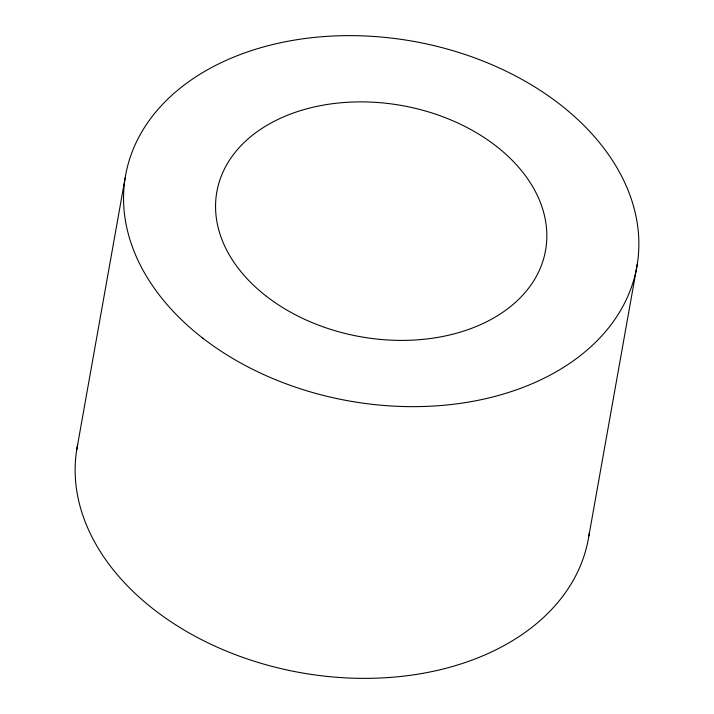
<?xml version="1.0" encoding="UTF-8"?>
<svg xmlns="http://www.w3.org/2000/svg" width="714" height="714" viewBox="0 0 714 714"><rect width="100%" height="100%" fill="white"/><g stroke="black" fill="none" stroke-linecap="round" stroke-linejoin="round"><path stroke-width="1.07" d="M76.71 449.838L125.111 178.116M588.889 535.884L637.29 264.162M589.353 532.662A259.691 182.668 10.1 0 1 302.816 673.052A259.691 182.668 10.1 0 1 77.674 444.492M266.465 296.337A166.942 117.426 10.1 0 0 542.033 263.698A166.942 117.426 10.1 0 0 335.107 103.378A166.942 117.426 10.1 0 0 266.465 296.337M202.722 338.106A259.691 182.668 10.1 0 0 631.381 287.349A259.691 182.668 10.1 0 0 309.492 37.958A259.691 182.668 10.1 0 0 202.722 338.106"/></g></svg>
